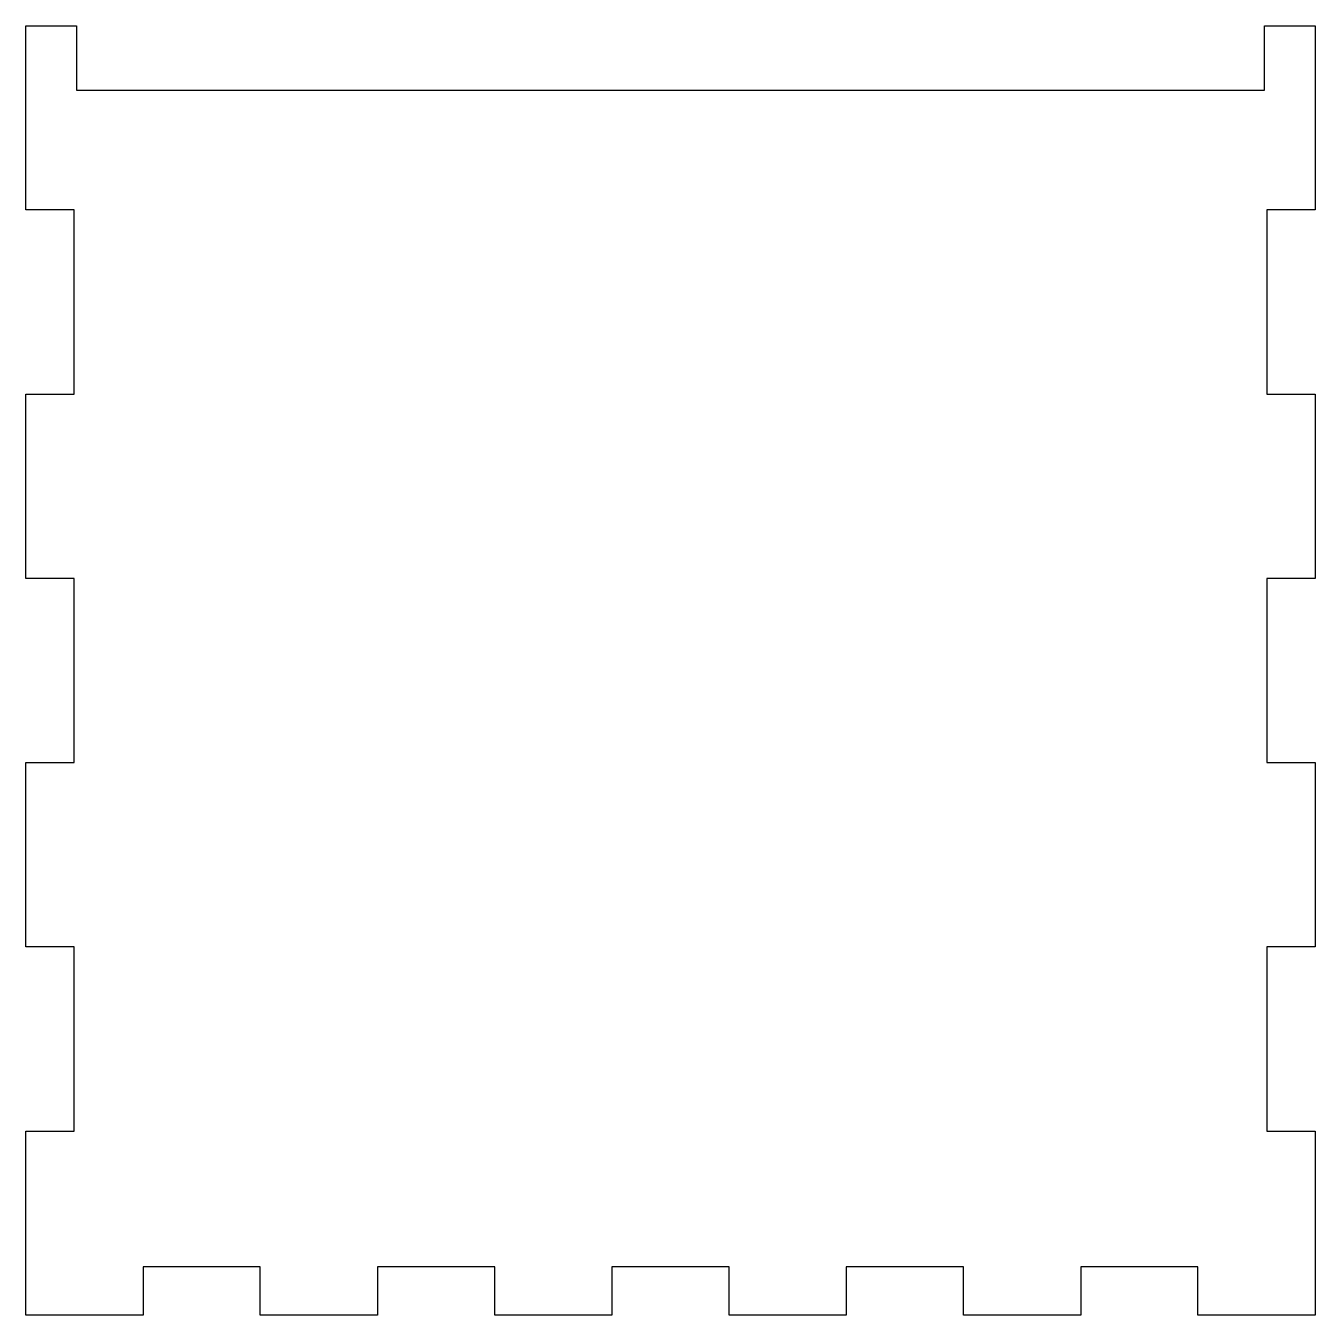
# Model space of a CAD drawing. Header units: millimetres. Extents: x 0 to 80, y 0 to 80.
import ezdxf

# ---------------------------------------------------------------- set-up
doc = ezdxf.new("R2010")
doc.units = ezdxf.units.MM
doc.layers.get('0').update_dxf_attribs({"linetype": 'CONTINUOUS'})

msp = doc.modelspace()

# ---------------------------------------------------------------- linework, layer by layer
msp.add_lwpolyline([(3.15, 80), (3.15, 76), (76.85, 76), (76.85, 80), (80, 80), (80, 68.571), (77, 68.571), (77, 57.143), (80, 57.143), (80, 45.714), (77, 45.714), (77, 34.286), (80, 34.286), (80, 22.857), (77, 22.857), (77, 11.429), (80, 11.429), (80, 0), (72.727, 0), (72.727, 3), (65.455, 3), (65.455, 0), (58.182, 0), (58.182, 3), (50.909, 3), (50.909, 0), (43.636, 0), (43.636, 3), (36.364, 3), (36.364, 0), (29.091, 0), (29.091, 3), (21.818, 3), (21.818, 0), (14.545, 0), (14.545, 3), (7.273, 3), (7.273, 0), (0, 0), (0, 11.429), (3, 11.429), (3, 22.857), (0, 22.857), (0, 34.286), (3, 34.286), (3, 45.714), (0, 45.714), (0, 57.143), (3, 57.143), (3, 68.571), (0, 68.571), (0, 80)], close=True)

doc.saveas('drawing.dxf')
